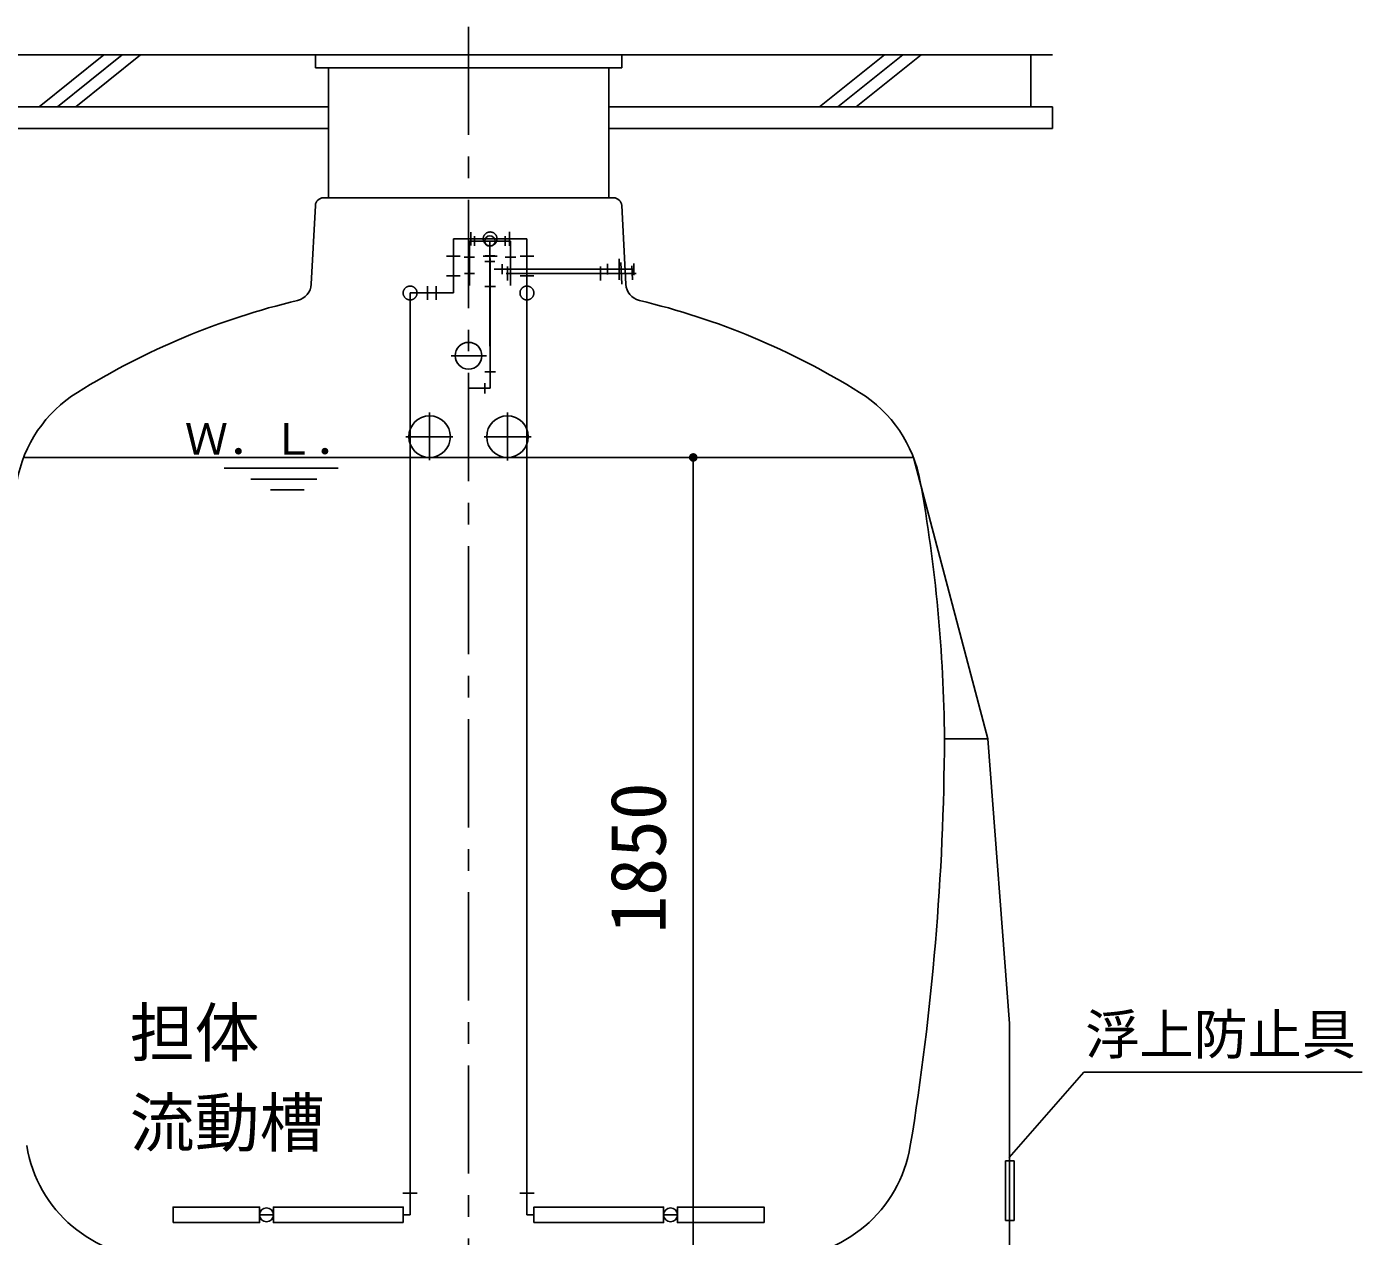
# Model space of a CAD drawing. Units: millimetres, scale not verified. Extents: x -14850 to 14850, y -10500 to 10500.
# Drawn here: x -778 to 2309, y -5120 to -2325 of the extents above; entities that cross this region are included whole.
import ezdxf
from ezdxf.enums import TextEntityAlignment as Align

# ---------------------------------------------------------------- set-up
doc = ezdxf.new("R2010")
doc.units = ezdxf.units.MM
doc.header["$LTSCALE"] = 50
doc.linetypes.add('CHAIN1', pattern=[8, 5, -1, 1, -1])
doc.linetypes.add('LONG_DASHED1', pattern=[7, 6, -1])
for name, color, linetype, lineweight in [('0-1_躯体', 3, 'Continuous', 25), ('0-2_製作', 5, 'Continuous', 25), ('0-3_機器', 3, 'Continuous', 25), ('0-4_寸法', 3, 'Continuous', 25)]:
    doc.layers.add(name, color=color, linetype=linetype, lineweight=lineweight)
doc.styles.add('ＭＳ ゴシック', font='')
doc.styles.get('ＭＳ ゴシック').set_extended_font_data('MS Gothic')

msp = doc.modelspace()

# ---------------------------------------------------------------- linework, layer by layer
at = {"layer": '0-1_躯体', "linetype": 'CHAIN1'}
for p, q in [((243.6, -2325.23), (243.6, -5270.48)), ((203.27, -3085.48), (285.5, -3085.48)), ((153.6, -3326.6), (153.6, -3216.23)), ((333.6, -3327.73), (333.6, -3216.79)), ((99.09, -3272.48), (207.22, -3272.48)), ((279.86, -3272.48), (388.55, -3272.48))]:
    msp.add_line(p, q, dxfattribs=at)
at = {"layer": '0-1_躯体'}
for p, q in [((-119.89, -2920), (-110.38, -2738.48)), ((-91.41, -2720.48), (578.61, -2720.48)), ((597.59, -2738.48), (607.1, -2920)), ((257.6, -2809.48), (257.6, -2831.48)), ((293.1, -2833.48), (293.1, -2820.48)), ((328.6, -2809.48), (328.6, -2831.48)), ((626, -2885.48), (602.97, -2885.48)), ((626, -2872.01), (626, -2898.95)), ((378.6, -5070.48), (378.6, -2912.19)), ((108.6, -5070.48), (108.6, -2940.48)), ((1271.91, -3320.48), (-784.7, -3320.48)), ((-57.76, -3345.48), (-321.14, -3345.48)), ((-259.62, -3370.48), (-106.78, -3370.48)), ((-136.58, -3395.48), (-214.44, -3395.48)), ((1343.6, -3970.48), (1443.6, -3970.48)), ((92.1, -5020.48), (125.1, -5020.48)), ((395.1, -5020.48), (362.1, -5020.48)), ((-207.4, -5070.48), (-239.4, -5070.48)), ((108.6, -5070.48), (92.6, -5070.48)), ((378.6, -5070.48), (394.6, -5070.48)), ((694.6, -5070.48), (726.6, -5070.48))]:
    msp.add_line(p, q, dxfattribs=at)
at = {"layer": '0-1_躯体', "linetype": 'LONG_DASHED1'}
for p, q in [((248.6, -2830.98), (248.6, -2799.98)), ((338.6, -2799.48), (338.6, -2831.48)), ((208.6, -2815.48), (378.6, -2815.48)), ((208.6, -2940.48), (208.6, -2815.48)), ((245.6, -2923.48), (245.6, -2833.48)), ((293.1, -3063.48), (293.1, -2833.48)), ((293.6, -3160.48), (293.6, -2815.48)), ((378.6, -2940.48), (378.6, -2815.48)), ((224.6, -2855.48), (192.6, -2855.48)), ((233.6, -2857.98), (257.6, -2857.98)), ((310.1, -2855.48), (277.1, -2855.48)), ((281.6, -2867.48), (304.6, -2867.48)), ((282.1, -2854.48), (304.1, -2854.48)), ((352.6, -2857.98), (328.6, -2857.98)), ((362.6, -2855.48), (394.6, -2855.48)), ((591.95, -2861.19), (591.95, -2909.77)), ((598.01, -2920.15), (595.39, -2870.22)), ((192.6, -2900.48), (224.6, -2900.48)), ((257.1, -2895.48), (234.1, -2895.48)), ((602.97, -2885.48), (293.1, -2885.48)), ((631, -2895.48), (293.6, -2895.48)), ((321.1, -2873.98), (321.1, -2896.98)), ((333.6, -2911.48), (333.6, -2879.48)), ((362.6, -2900.48), (394.6, -2900.48)), ((548.55, -2879.48), (548.55, -2911.48)), ((564.95, -2873.48), (564.95, -2897.48)), ((622.46, -2909.87), (620.79, -2877.91)), ((148.6, -2956.48), (148.6, -2924.48)), ((168.6, -2924.48), (168.6, -2956.48)), ((305.6, -2925.48), (281.61, -2925.48)), ((208.6, -2940.48), (108.6, -2940.48)), ((281.6, -3122.98), (305.6, -3122.98)), ((281.6, -3148.48), (281.6, -3172.48)), ((293.6, -3160.48), (243.6, -3160.48))]:
    msp.add_line(p, q, dxfattribs=at)
at = {"layer": '0-1_躯体', "color": 7}
for p, q in [((1271.91, -3320.48), (1443.6, -3970.48)), ((1443.6, -3970.48), (1493.6, -4628.55)), ((1493.6, -4628.55), (1493.6, -5170.48))]:
    msp.add_line(p, q, dxfattribs=at)
at = {"layer": '0-1_躯体', "color": 4}
for q in [(1493.36, -4937.82), (2309.32, -4740.9)]:
    msp.add_line((1665.6, -4740.9), q, dxfattribs=at)
at = {"layer": '0-1_躯体', "color": 7}
msp.add_lwpolyline([(1484.84, -4945.91), (1484.84, -5083.46), (1504.49, -5083.46), (1504.49, -4945.91)], close=True, dxfattribs=at)
at = {"layer": '0-1_躯体'}
for points in [[(-439.4, -5088.48), (-239.4, -5088.48), (-239.4, -5052.48), (-439.4, -5052.48)], [(92.6, -5088.48), (-207.4, -5088.48), (-207.4, -5052.48), (92.6, -5052.48)], [(394.6, -5088.48), (694.6, -5088.48), (694.6, -5052.48), (394.6, -5052.48)], [(926.6, -5088.48), (726.6, -5088.48), (726.6, -5052.48), (926.6, -5052.48)]]:
    msp.add_lwpolyline(points, close=True, dxfattribs=at)
at = {"layer": '0-1_躯体', "linetype": 'LONG_DASHED1'}
for centre in [(293.6, -2815.48), (108.6, -2940.48), (378.6, -2940.48)]:
    msp.add_circle(centre, 16, dxfattribs=at)
at = {"layer": '0-1_躯体'}
for centre, radius in [((293.1, -2820.48), 12), ((243.6, -3085.48), 31), ((153.6, -3272.48), 48), ((333.6, -3272.48), 48), ((-223.4, -5070.48), 16), ((710.6, -5070.48), 16)]:
    msp.add_circle(centre, radius, dxfattribs=at)
for centre, radius, start, end in [((-91.41, -2739.48), 19, 90, 177), ((578.61, -2739.48), 19, 3, 90), ((-160.84, -2917.86), 41, 283.36237, 357), ((648.04, -2917.86), 41, 182.99998, 256.63762), ((243.6, -4620.48), 1709, 103.36237, 121.93195), ((243.6, -4620.48), 1709, 58.06804, 76.63762), ((-497.4, -3431.48), 308, 121.93195, 169.73175), ((984.61, -3431.48), 308, 10.26823, 58.06804), ((-2156.27, -4000.48), 3500, 0.49109, 10.26823), ((-4656.32, -3940.48), 6000, 350.69516, 359.71352), ((-471.6, -4860.48), 310, 189.30482, 270), ((958.81, -4860.48), 310, 270, 350.69516)]:
    msp.add_arc(centre, radius, start, end, dxfattribs=at)
at = {"layer": '0-2_製作', "color": 2}
for p, q in [((813, -3320.48), (574.66, -3320.48)), ((763, -3320.48), (763, -5170.48))]:
    msp.add_line(p, q, dxfattribs=at)
at = {"layer": '0-2_製作'}
for points in [[(753, -3320.48), (763, -3310.48), (763, -3320.48)], [(753.02, -3319.85), (763, -3310.48), (753, -3320.48)], [(753.08, -3321.73), (753, -3320.48), (763, -3320.48)], [(753.18, -3318.61), (763, -3310.48), (753.02, -3319.85)], [(753.08, -3321.73), (763, -3320.48), (753.32, -3322.97)], [(753.49, -3317.39), (763, -3310.48), (753.18, -3318.61)], [(753.32, -3322.97), (763, -3320.48), (753.71, -3324.16)], [(753.96, -3316.22), (763, -3310.48), (753.49, -3317.39)], [(753.71, -3324.16), (763, -3320.48), (754.24, -3325.3)], [(754.56, -3315.12), (763, -3310.48), (753.96, -3316.22)], [(754.24, -3325.3), (763, -3320.48), (754.91, -3326.36)], [(755.3, -3314.11), (763, -3310.48), (754.56, -3315.12)], [(754.91, -3326.36), (763, -3320.48), (755.71, -3327.32)], [(756.16, -3313.19), (763, -3310.48), (755.3, -3314.11)], [(755.71, -3327.32), (763, -3320.48), (756.63, -3328.18)], [(757.13, -3312.39), (763, -3310.48), (756.16, -3313.19)], [(756.63, -3328.18), (763, -3320.48), (757.65, -3328.92)], [(758.19, -3311.72), (763, -3310.48), (757.13, -3312.39)], [(757.65, -3328.92), (763, -3320.48), (758.75, -3329.53)], [(759.32, -3311.18), (763, -3310.48), (758.19, -3311.72)], [(758.75, -3329.53), (763, -3320.48), (759.91, -3329.99)], [(759.32, -3311.18), (761.75, -3310.56), (763, -3310.48)], [(760.52, -3310.79), (761.75, -3310.56), (759.32, -3311.18)], [(759.91, -3329.99), (763, -3320.48), (761.13, -3330.3)], [(761.13, -3330.3), (763, -3320.48), (762.38, -3330.46)], [(762.38, -3330.46), (763, -3320.48), (763, -3330.48)], [(763, -3310.48), (772.69, -3317.99), (763, -3320.48)], [(763, -3310.48), (772.3, -3316.8), (772.69, -3317.99)], [(763, -3310.48), (771.77, -3315.66), (772.3, -3316.8)], [(763, -3310.48), (771.09, -3314.6), (771.77, -3315.66)], [(763, -3310.48), (770.29, -3313.63), (771.09, -3314.6)], [(763, -3310.48), (769.38, -3312.77), (770.29, -3313.63)], [(763, -3310.48), (768.36, -3312.04), (769.38, -3312.77)], [(763, -3310.48), (767.26, -3311.43), (768.36, -3312.04)], [(763, -3310.48), (766.09, -3310.97), (767.26, -3311.43)], [(763, -3310.48), (764.88, -3310.66), (766.09, -3310.97)], [(763, -3310.48), (763.63, -3310.5), (764.88, -3310.66)], [(763, -3320.48), (772.69, -3317.99), (772.92, -3319.23)], [(763, -3320.48), (772.92, -3319.23), (773, -3320.48)], [(763, -3320.48), (767.82, -3329.24), (763, -3330.48)], [(763, -3320.48), (768.88, -3328.57), (767.82, -3329.24)], [(763, -3320.48), (769.85, -3327.77), (768.88, -3328.57)], [(763, -3320.48), (770.71, -3326.85), (769.85, -3327.77)], [(763, -3320.48), (771.45, -3325.84), (770.71, -3326.85)], [(763, -3320.48), (772.05, -3324.74), (771.45, -3325.84)], [(763, -3320.48), (772.51, -3323.57), (772.05, -3324.74)], [(763, -3320.48), (772.83, -3322.35), (772.51, -3323.57)], [(763, -3320.48), (772.98, -3321.11), (772.83, -3322.35)], [(763, -3320.48), (773, -3320.48), (772.98, -3321.11)], [(763, -3330.48), (767.82, -3329.24), (766.68, -3329.78)], [(763, -3330.48), (766.68, -3329.78), (764.26, -3330.4)], [(764.26, -3330.4), (766.68, -3329.78), (765.49, -3330.17)]]:
    msp.add_solid(points, dxfattribs=at)
at = {"layer": '0-3_機器', "color": 2}
for p, q in [((-1786.81, -2390.48), (1593.6, -2390.48)), ((-599.03, -2390.48), (-749.03, -2510.48)), ((-706.61, -2510.48), (-556.61, -2390.48)), ((-514.18, -2390.48), (-664.18, -2510.48)), ((-110.4, -2390.48), (-110.4, -2420.48)), ((597.6, -2420.48), (597.6, -2390.48)), ((1204.89, -2390.48), (1054.89, -2510.48)), ((1097.31, -2510.48), (1247.31, -2390.48)), ((1289.74, -2390.48), (1139.74, -2510.48)), ((1543.6, -2390.48), (1543.6, -2510.48)), ((597.6, -2420.48), (-110.4, -2420.48)), ((-80.4, -2420.48), (-80.4, -2720.48)), ((567.6, -2720.48), (567.6, -2420.48)), ((-80.4, -2510.48), (-1106.4, -2510.48)), ((1593.6, -2510.48), (567.6, -2510.48)), ((1593.6, -2510.48), (1593.6, -2560.48)), ((1593.6, -2560.48), (567.6, -2560.48))]:
    msp.add_line(p, q, dxfattribs=at)
at = {"layer": '0-3_機器'}
msp.add_line((568.62, -2390.48), (-81.41, -2390.48), dxfattribs=at)
at = {"layer": '0-3_機器', "color": 2}
msp.add_lwpolyline([(-80.4, -2560.48), (-1106.4, -2560.48), (-1106.4, -2510.48)], dxfattribs=at)
at = {"layer": '0-4_寸法'}
for p, q in [((245.6, -2820.48), (340.6, -2820.48)), ((245.6, -2833.48), (245.6, -2820.48)), ((340.6, -2833.48), (340.6, -2820.48))]:
    msp.add_line(p, q, dxfattribs=at)
at = {"layer": '0-4_寸法', "linetype": 'LONG_DASHED1'}
msp.add_line((340.6, -2923.48), (340.6, -2833.48), dxfattribs=at)

# ---------------------------------------------------------------- texts
at = {"layer": '0-1_躯体', "color": 4, "style": 'ＭＳ ゴシック'}
for s, height, p in [('Ｗ．Ｌ．', 73.31, (-412.21, -3336.21)), ('担体', 110, (-539.44, -4737.57)), ('浮上防止具', 91.79, (1668.93, -4726.98)), ('流動槽', 110, (-539.44, -4945.57))]:
    msp.add_text(s, height=height, dxfattribs=at).set_placement(p, align=Align.BOTTOM_LEFT)
at = {"layer": '0-2_製作', "color": 4, "style": 'ＭＳ ゴシック'}
msp.add_text('1850', height=128.4, rotation=90, dxfattribs=at).set_placement((738, -4420.48), align=Align.BOTTOM_LEFT)

doc.saveas('drawing.dxf')
